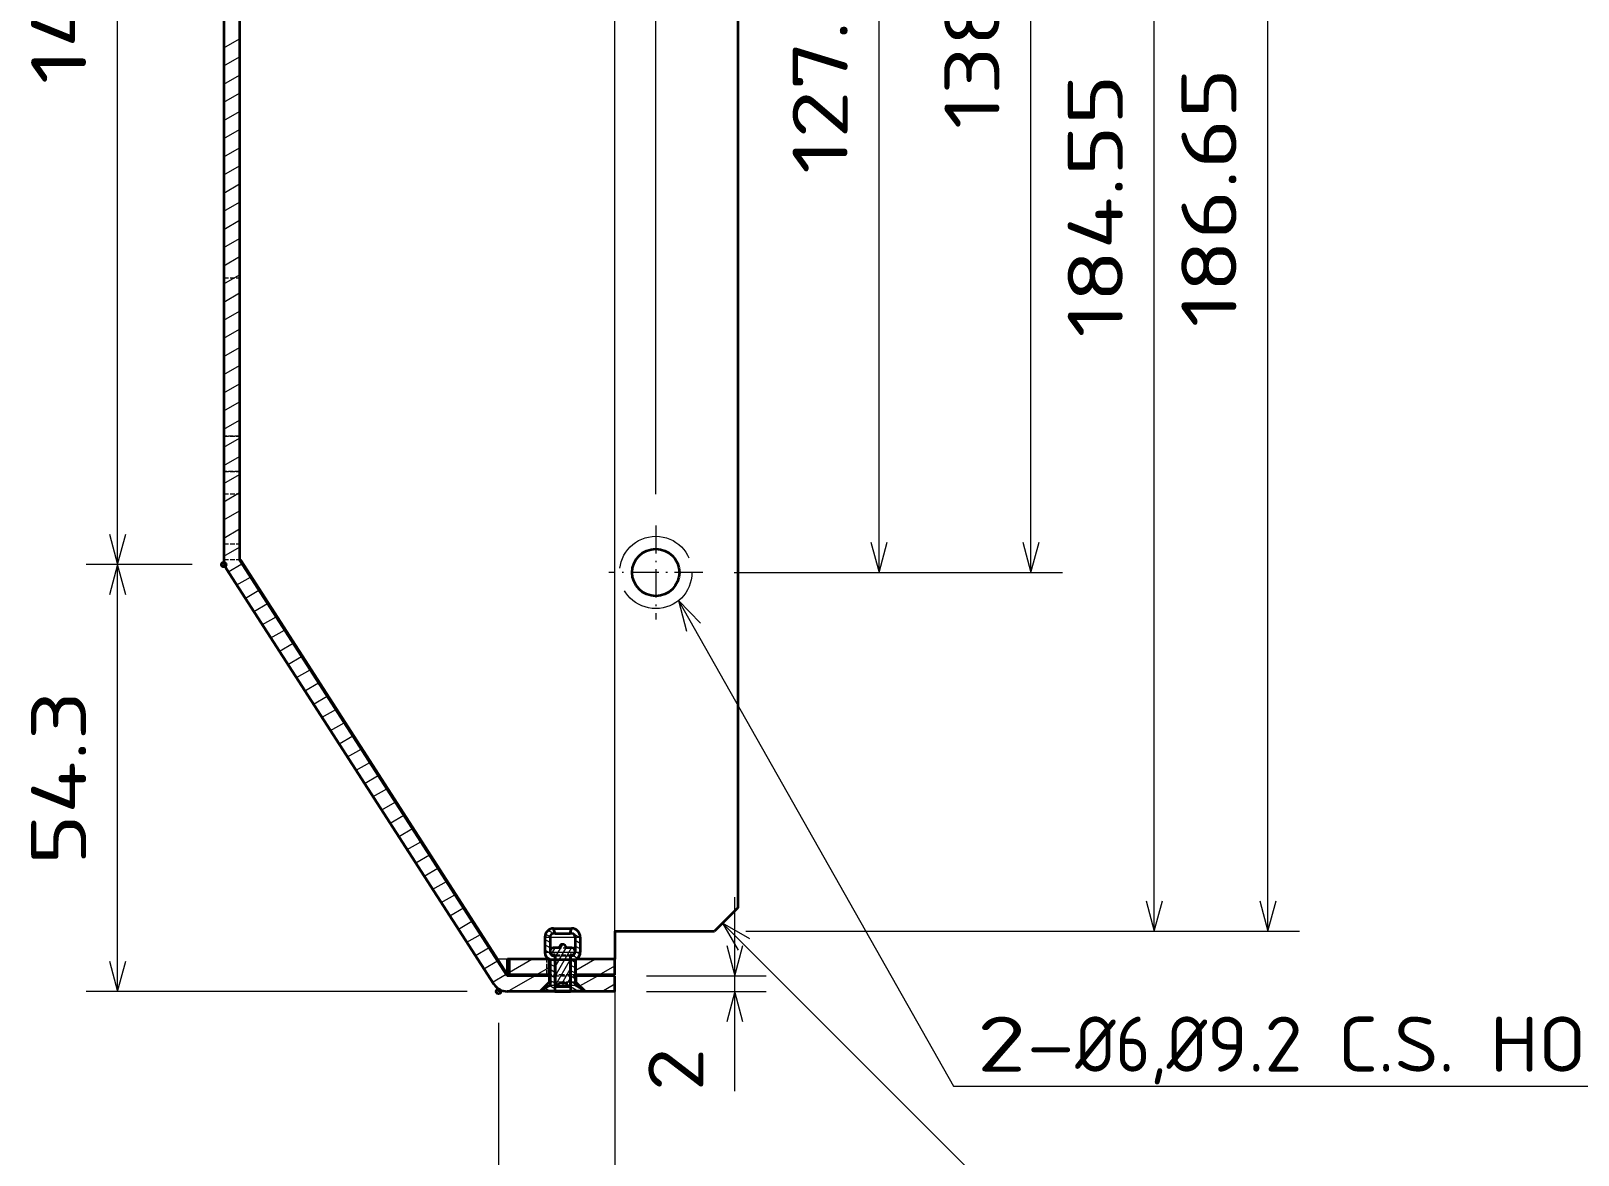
# Model space of a CAD drawing. Extents: x 23 to 587, y 4 to 413.
# Drawn here: x 388.1 to 486.5, y 152.1 to 223.6 of the extents above; entities that cross this region are included whole.
import ezdxf
from ezdxf.enums import TextEntityAlignment as Align

# ---------------------------------------------------------------- set-up
doc = ezdxf.new("R2010")
doc.units = 0
doc.linetypes.add('DASHDOT', pattern=[18.5, 12, -3, 0.5, -3])
doc.linetypes.add('DASHED', pattern=[15, 12, -3])
doc.layers.get('0').update_dxf_attribs({"lineweight": 13})
doc.styles.get("Standard").update_dxf_attribs({"font": 'isocp.shx'})

# ---------------------------------------------------------------- blocks, each defined once
blk = doc.blocks.new('BLOCK165')
at = {"color": 7, "lineweight": 13}
for points in [[(-57.96, 82.22), (-23, 20.43), (73.27, 20.43)], [(-55.16, 79.36), (-57.96, 82.22), (-56.96, 78.35)]]:
    blk.add_lwpolyline(points, dxfattribs=at)
for s, p, p2 in [('2-', (-20, 22.3), (-7.5, 22.3)), ('%%c', (-7.5, 22.3), (-2.37, 22.3)), ('6,', (-2.37, 22.3), (4.13, 22.3)), ('%%c', (4.13, 22.3), (9.27, 22.3)), ('9.2 C.S. HOLES', (9.27, 22.3), (73.27, 22.3))]:
    blk.add_text(s, height=7, dxfattribs=at).set_placement(p, p2, align=Align.FIT)
blk = doc.blocks.new('BLOCK167')
at = {"color": 7, "lineweight": 13, "ltscale": 0.387443}
blk.add_line((-117.8, 226.8), (-133.3, 226.8), dxfattribs=at)
at = {"color": 7, "lineweight": 13}
blk.add_line((-129.3, 86.8), (-129.3, 226.8), dxfattribs=at)
at = {"color": 7, "lineweight": 13, "ltscale": 0.337443}
blk.add_line((-119.8, 86.8), (-133.3, 86.8), dxfattribs=at)
at = {"color": 7, "lineweight": 13}
for points in [[(-128.26, 222.94), (-129.3, 226.8), (-130.33, 222.94)], [(-130.33, 90.66), (-129.3, 86.8), (-128.26, 90.66)]]:
    blk.add_lwpolyline(points, dxfattribs=at)
blk.add_text('140', height=7, rotation=90, dxfattribs=at).set_placement((-133.3, 147.9), (-133.3, 165.7), align=Align.FIT)
blk = doc.blocks.new('BLOCK168')
at = {"color": 7, "lineweight": 13, "ltscale": 0.337443}
blk.add_line((-119.8, 86.8), (-133.3, 86.8), dxfattribs=at)
at = {"color": 7, "lineweight": 13}
for p, q in [((-129.3, 32.5), (-129.3, 86.8)), ((-84.85, 32.5), (-133.3, 32.5))]:
    blk.add_line(p, q, dxfattribs=at)
for points in [[(-128.26, 82.94), (-129.3, 86.8), (-130.33, 82.94)], [(-130.33, 36.36), (-129.3, 32.5), (-128.26, 36.36)]]:
    blk.add_lwpolyline(points, dxfattribs=at)
blk.add_text('54.3', height=7, rotation=90, dxfattribs=at).set_placement((-133.3, 48.55), (-133.3, 70.75), align=Align.FIT)
blk = doc.blocks.new('BLOCK169')
at = {"color": 7, "lineweight": 13}
blk.add_line((-66.05, 38.5), (-66.05, 247.12), dxfattribs=at)
blk = doc.blocks.new('BLOCK170')
at = {"color": 7, "lineweight": 13}
blk.add_line((-60.85, 95.78), (-60.85, 261.79), dxfattribs=at)
blk = doc.blocks.new('BLOCK172')
at = {"color": 7, "lineweight": 13}
for p, q in [((17.01, 40.15), (17.01, 226.8)), ((-49.4, 40.15), (21.01, 40.15))]:
    blk.add_line(p, q, dxfattribs=at)
blk.add_lwpolyline([(15.97, 44.01), (17.01, 40.15), (18.05, 44.01)], dxfattribs=at)
blk.add_text('186.65', height=7, rotation=90, dxfattribs=at).set_placement((13.01, 116.98), (13.01, 149.98), align=Align.FIT)
blk = doc.blocks.new('BLOCK173')
at = {"color": 7, "lineweight": 13}
for p, q in [((2.55, 40.15), (2.55, 224.7)), ((-49.4, 40.15), (6.55, 40.15))]:
    blk.add_line(p, q, dxfattribs=at)
blk.add_lwpolyline([(1.51, 44.01), (2.55, 40.15), (3.58, 44.01)], dxfattribs=at)
blk.add_text('184.55', height=7, rotation=90, dxfattribs=at).set_placement((-1.45, 115.68), (-1.45, 149.18), align=Align.FIT)
blk = doc.blocks.new('BLOCK174')
at = {"color": 7, "lineweight": 13}
for p, q in [((-49.4, 224.7), (-9.13, 224.7)), ((-13.13, 85.8), (-13.13, 224.7)), ((-50.87, 85.8), (-9.13, 85.8))]:
    blk.add_line(p, q, dxfattribs=at)
for points in [[(-12.1, 220.84), (-13.13, 224.7), (-14.17, 220.84)], [(-14.17, 89.66), (-13.13, 85.8), (-12.1, 89.66)]]:
    blk.add_lwpolyline(points, dxfattribs=at)
blk.add_text('138.9', height=7, rotation=90, dxfattribs=at).set_placement((-17.13, 142.2), (-17.13, 168.3), align=Align.FIT)
blk = doc.blocks.new('BLOCK175')
at = {"color": 7, "lineweight": 13}
for p, q in [((-51.2, 213.3), (-28.45, 213.3)), ((-32.45, 85.8), (-32.45, 213.3)), ((-50.87, 85.8), (-28.45, 85.8))]:
    blk.add_line(p, q, dxfattribs=at)
for points in [[(-31.42, 209.44), (-32.45, 213.3), (-33.49, 209.44)], [(-33.49, 89.66), (-32.45, 85.8), (-31.42, 89.66)]]:
    blk.add_lwpolyline(points, dxfattribs=at)
blk.add_text('127.5', height=7, rotation=90, dxfattribs=at).set_placement((-36.45, 136.5), (-36.45, 162.6), align=Align.FIT)
blk = doc.blocks.new('BLOCK176')
at = {"color": 7, "lineweight": 13}
blk.add_line((-50.79, 19.82), (-50.79, 44.5), dxfattribs=at)
at = {"color": 7, "lineweight": 13, "ltscale": 0.381393}
for p, q in [((-62.05, 34.5), (-46.79, 34.5)), ((-62.05, 32.5), (-46.79, 32.5))]:
    blk.add_line(p, q, dxfattribs=at)
at = {"color": 7, "lineweight": 13}
for points in [[(-51.83, 38.36), (-50.79, 34.5), (-49.76, 38.36)], [(-49.76, 28.64), (-50.79, 32.5), (-51.83, 28.64)]]:
    blk.add_lwpolyline(points, dxfattribs=at)
blk.add_text('2', height=7, rotation=90, dxfattribs=at).set_placement((-54.79, 19.82), (-54.79, 25.32), align=Align.FIT)
blk = doc.blocks.new('BLOCK178')
at = {"color": 7, "lineweight": 13}
blk.add_line((-52.36, 41.19), (5.48, -16.65), dxfattribs=at)
blk.add_lwpolyline([(-48.9, 39.19), (-52.36, 41.19), (-50.36, 37.73)], dxfattribs=at)
for s, p, p2 in [('2-C', (-12.06, 6.55), (3, -8.52)), ('3', (4.42, -9.93), (8.31, -13.82))]:
    blk.add_text(s, height=7, rotation=315, dxfattribs=at).set_placement(p, p2, align=Align.FIT)
blk = doc.blocks.new('BLOCK179')
at = {"color": 7, "lineweight": 13}
for p, q in [((-66.05, 32.6), (-66.05, -8.89)), ((-80.85, 28.5), (-80.85, -8.89)), ((-103.04, -4.89), (-66.05, -4.89))]:
    blk.add_line(p, q, dxfattribs=at)
for points in [[(-76.99, -3.86), (-80.85, -4.89), (-76.99, -5.93)], [(-69.91, -5.93), (-66.05, -4.89), (-69.91, -3.86)]]:
    blk.add_lwpolyline(points, dxfattribs=at)
blk.add_text('14.8', height=7, dxfattribs=at).set_placement((-103.04, -0.89), (-83.34, -0.89), align=Align.FIT)
blk = doc.blocks.new('BLOCK181')
at = {"color": 7, "linetype": 'DASHDOT', "lineweight": 13, "ltscale": 0.299}
for p, q in [((-60.85, 91.78), (-60.85, 79.82)), ((-54.87, 85.8), (-66.83, 85.8))]:
    blk.add_line(p, q, dxfattribs=at)
blk = doc.blocks.new('BLOCK182')
at = {"color": 7, "lineweight": 35}
for p, q in [((-115.8, 224.8), (-115.8, 87.39)), ((-113.8, 224.8), (-113.8, 87.39)), ((-50.4, 221.7), (-50.4, 43.15)), ((-113.8, 87.39), (-79.76, 34.5)), ((-79.7, 34.6), (-113.68, 87.39)), ((-115.48, 86.31), (-81.44, 33.42))]:
    blk.add_line(p, q, dxfattribs=at)
at = {"color": 7, "linetype": 'DASHED', "lineweight": 13}
blk.add_line((-113.8, 222.7), (-113.8, 89.44), dxfattribs=at)
at = {"color": 7, "linetype": 'DASHED', "lineweight": 13, "ltscale": 0.05}
for p, q in [((-115.8, 123.28), (-113.8, 123.28)), ((-115.8, 123.28), (-113.8, 123.28)), ((-115.8, 123.28), (-113.8, 123.28)), ((-115.8, 123.28), (-113.8, 123.28)), ((-115.8, 103.15), (-113.8, 103.15)), ((-115.8, 103.15), (-113.8, 103.15)), ((-113.8, 103.15), (-115.8, 103.15)), ((-113.8, 103.15), (-115.8, 103.15)), ((-115.8, 98.65), (-113.8, 98.65)), ((-115.8, 98.65), (-113.8, 98.65)), ((-113.8, 98.65), (-115.8, 98.65)), ((-113.8, 98.65), (-115.8, 98.65)), ((-115.8, 95.8), (-113.8, 95.8)), ((-115.8, 89.44), (-113.8, 89.44)), ((-115.8, 87.44), (-113.8, 87.44)), ((-74.7, 34.6), (-74.7, 36.6)), ((-74.46, 34.6), (-74.46, 36.6)), ((-74.4, 34.6), (-74.4, 36.6)), ((-71.05, 34.6), (-71.05, 36.6)), ((-71.05, 34.6), (-71.05, 36.6)), ((-71, 34.6), (-71, 36.6))]:
    blk.add_line(p, q, dxfattribs=at)
at = {"color": 7, "linetype": 'DASHED', "lineweight": 13, "ltscale": 0.001067}
blk.add_line((-115.8, 87.39), (-115.8, 87.35), dxfattribs=at)
at = {"color": 7, "lineweight": 35, "ltscale": 0.013633}
blk.add_line((-115.8, 87.35), (-115.8, 86.8), dxfattribs=at)
at = {"color": 7, "lineweight": 35, "ltscale": 0.013475}
blk.add_line((-115.8, 86.8), (-115.51, 86.35), dxfattribs=at)
at = {"color": 7, "lineweight": 35, "ltscale": 0.002973}
blk.add_line((-113.68, 87.39), (-113.8, 87.39), dxfattribs=at)
at = {"color": 7, "linetype": 'DASHED', "lineweight": 13, "ltscale": 0.001225}
blk.add_line((-115.51, 86.35), (-115.48, 86.31), dxfattribs=at)
at = {"color": 7, "lineweight": 35, "ltscale": 0.106066}
blk.add_line((-50.4, 43.15), (-53.4, 40.15), dxfattribs=at)
at = {"color": 7, "linetype": 'DASHED', "lineweight": 13, "ltscale": 0.105614}
for p, q in [((-74.95, 39.41), (-70.73, 39.41)), ((-74.68, 39.41), (-70.45, 39.41)), ((-74.68, 39.41), (-70.45, 39.41)), ((-74.95, 37.5), (-70.73, 37.5)), ((-74.68, 37.5), (-70.45, 37.5)), ((-74.68, 37.5), (-70.45, 37.5))]:
    blk.add_line(p, q, dxfattribs=at)
at = {"color": 7, "linetype": 'DASHED', "lineweight": 13, "ltscale": 0.047663}
for p, q in [((-74.95, 39.41), (-74.95, 37.5)), ((-74.3, 39.41), (-74.3, 37.5)), ((-71.1, 39.41), (-71.1, 37.5))]:
    blk.add_line(p, q, dxfattribs=at)
at = {"color": 7, "lineweight": 35, "ltscale": 0.047663}
for p, q in [((-74.95, 39.41), (-74.95, 37.5)), ((-74.3, 39.41), (-74.3, 37.5)), ((-71.1, 39.41), (-71.1, 37.5)), ((-70.45, 39.41), (-70.45, 37.5)), ((-70.45, 39.41), (-70.45, 37.5))]:
    blk.add_line(p, q, dxfattribs=at)
at = {"color": 7, "linetype": 'DASHED', "lineweight": 13, "ltscale": 0.006886}
for p, q in [((-74.95, 39.41), (-74.68, 39.41)), ((-74.95, 37.5), (-74.68, 37.5))]:
    blk.add_line(p, q, dxfattribs=at)
at = {"color": 7, "linetype": 'DASHED', "lineweight": 13, "ltscale": 0.075103}
for p, q in [((-74.3, 39.41), (-71.3, 39.41)), ((-74.11, 39.41), (-71.1, 39.41)), ((-74.3, 37.5), (-71.3, 37.5)), ((-74.11, 37.5), (-71.1, 37.5)), ((-74.3, 36.5), (-71.3, 36.5)), ((-74.11, 36.5), (-71.1, 36.5)), ((-74.11, 36.5), (-71.1, 36.5)), ((-74.3, 33.3), (-71.3, 33.3)), ((-74.11, 33.3), (-71.1, 33.3)), ((-74.11, 33.3), (-71.1, 33.3))]:
    blk.add_line(p, q, dxfattribs=at)
at = {"color": 7, "lineweight": 13, "ltscale": 0.004897}
blk.add_line((-74.3, 39.41), (-74.11, 39.41), dxfattribs=at)
at = {"color": 7, "lineweight": 13, "ltscale": 0.075103}
blk.add_line((-74.11, 39.41), (-71.1, 39.41), dxfattribs=at)
at = {"color": 7, "lineweight": 35, "ltscale": 0.05398}
for p, q in [((-73.85, 40.51), (-71.69, 40.51)), ((-73.71, 40.51), (-71.55, 40.51)), ((-73.71, 40.51), (-71.55, 40.51))]:
    blk.add_line(p, q, dxfattribs=at)
at = {"color": 7, "linetype": 'DASHED', "lineweight": 13, "ltscale": 0.017002}
for p, q in [((-73.65, 39.86), (-73.85, 40.51)), ((-71.75, 39.86), (-71.55, 40.51))]:
    blk.add_line(p, q, dxfattribs=at)
at = {"color": 7, "lineweight": 35, "ltscale": 0.017002}
for p, q in [((-73.65, 39.86), (-73.85, 40.51)), ((-71.75, 39.86), (-71.55, 40.51))]:
    blk.add_line(p, q, dxfattribs=at)
at = {"color": 7, "lineweight": 35, "ltscale": 0.00352}
blk.add_line((-73.85, 40.51), (-73.71, 40.51), dxfattribs=at)
at = {"color": 7, "lineweight": 35, "ltscale": 0.005}
for p, q in [((-73.65, 39.86), (-73.85, 39.86)), ((-71.55, 39.86), (-71.75, 39.86)), ((-73.65, 37.14), (-73.85, 37.14)), ((-71.55, 37.14), (-71.75, 37.14)), ((-75.4, 32.5), (-75.6, 32.5)), ((-69.8, 32.5), (-70, 32.5))]:
    blk.add_line(p, q, dxfattribs=at)
at = {"color": 7, "lineweight": 35, "ltscale": 0.002907}
for p, q in [((-73.65, 39.86), (-73.54, 39.86)), ((-73.65, 33.15), (-73.54, 33.15))]:
    blk.add_line(p, q, dxfattribs=at)
at = {"color": 7, "lineweight": 35, "ltscale": 0.044593}
for p, q in [((-73.54, 39.86), (-71.75, 39.86)), ((-73.54, 33.15), (-71.75, 33.15))]:
    blk.add_line(p, q, dxfattribs=at)
at = {"color": 7, "lineweight": 35, "ltscale": 0.31625}
blk.add_line((-66.05, 40.15), (-53.4, 40.15), dxfattribs=at)
at = {"color": 7, "lineweight": 35, "ltscale": 0.08875}
blk.add_line((-66.05, 40.15), (-66.05, 36.6), dxfattribs=at)
at = {"color": 7, "lineweight": 13, "ltscale": 0.000230807}
blk.add_line((-74.3, 37.5), (-74.29, 37.5), dxfattribs=at)
at = {"color": 7, "linetype": 'DASHED', "lineweight": 13, "ltscale": 0.004666}
blk.add_line((-74.29, 37.5), (-74.11, 37.5), dxfattribs=at)
at = {"color": 7, "linetype": 'DASHED', "lineweight": 13, "ltscale": 0.074884}
blk.add_line((-74.11, 37.5), (-71.11, 37.5), dxfattribs=at)
at = {"color": 7, "lineweight": 35, "ltscale": 0.0175}
for p, q in [((-73.15, 38.04), (-73.85, 38.04)), ((-71.55, 38.04), (-72.25, 38.04))]:
    blk.add_line(p, q, dxfattribs=at)
at = {"color": 7, "linetype": 'DASHED', "lineweight": 13, "ltscale": 0.001377}
blk.add_line((-73.15, 38.04), (-73.1, 38.04), dxfattribs=at)
at = {"color": 7, "linetype": 'DASHED', "lineweight": 13, "ltscale": 0.021123}
blk.add_line((-73.1, 38.04), (-72.25, 38.04), dxfattribs=at)
at = {"color": 7, "lineweight": 13, "ltscale": 0.000219193}
blk.add_line((-71.11, 37.5), (-71.1, 37.5), dxfattribs=at)
at = {"color": 7, "linetype": 'DASHED', "lineweight": 13, "ltscale": 0.373539}
blk.add_line((-66.05, 36.6), (-80.99, 36.6), dxfattribs=at)
at = {"color": 7, "lineweight": 35, "ltscale": 0.006168}
for p, q in [((-79.46, 36.6), (-79.7, 36.6)), ((-79.46, 34.6), (-79.7, 34.6))]:
    blk.add_line(p, q, dxfattribs=at)
at = {"color": 7, "lineweight": 35, "ltscale": 0.05}
for p, q in [((-79.7, 34.6), (-79.7, 36.6)), ((-79.46, 34.6), (-79.46, 36.6)), ((-74.4, 34.6), (-74.4, 36.6)), ((-71, 34.6), (-71, 36.6)), ((-66.05, 34.6), (-66.05, 36.6)), ((-66.05, 32.5), (-66.05, 34.5))]:
    blk.add_line(p, q, dxfattribs=at)
at = {"color": 7, "lineweight": 35, "ltscale": 0.126339}
for p, q in [((-74.4, 36.6), (-79.46, 36.6)), ((-74.4, 34.6), (-79.46, 34.6))]:
    blk.add_line(p, q, dxfattribs=at)
at = {"color": 7, "linetype": 'DASHED', "lineweight": 13, "ltscale": 0.0425}
for p, q in [((-72.7, 36.6), (-74.4, 36.6)), ((-71, 36.6), (-72.7, 36.6)), ((-72.7, 33.7), (-74.4, 33.7)), ((-71, 33.7), (-72.7, 33.7))]:
    blk.add_line(p, q, dxfattribs=at)
at = {"color": 7, "linetype": 'DASHED', "lineweight": 13, "ltscale": 0.08}
blk.add_line((-74.3, 36.5), (-74.3, 33.3), dxfattribs=at)
at = {"color": 7, "lineweight": 35, "ltscale": 0.08}
for p, q in [((-74.3, 36.5), (-74.3, 33.3)), ((-71.1, 36.5), (-71.1, 33.3))]:
    blk.add_line(p, q, dxfattribs=at)
at = {"color": 7, "linetype": 'DASHED', "lineweight": 13, "ltscale": 0.004897}
for p, q in [((-74.3, 36.5), (-74.11, 36.5)), ((-74.3, 33.3), (-74.11, 33.3))]:
    blk.add_line(p, q, dxfattribs=at)
at = {"color": 7, "lineweight": 35, "ltscale": 0.00375}
for p, q in [((-73.7, 37.05), (-73.85, 37.05)), ((-71.55, 37.05), (-71.7, 37.05)), ((-75.4, 32.65), (-75.4, 32.5)), ((-70, 32.65), (-70, 32.5))]:
    blk.add_line(p, q, dxfattribs=at)
at = {"color": 7, "linetype": 'DASHED', "lineweight": 13, "ltscale": 0.113844}
for p, q in [((-73.7, 37.05), (-73.7, 32.5)), ((-71.7, 37.05), (-71.7, 32.5))]:
    blk.add_line(p, q, dxfattribs=at)
at = {"color": 7, "lineweight": 35, "ltscale": 0.113844}
for p, q in [((-73.7, 37.05), (-73.7, 32.5)), ((-71.7, 37.05), (-71.7, 32.5))]:
    blk.add_line(p, q, dxfattribs=at)
at = {"color": 7, "lineweight": 35, "ltscale": 0.001251}
blk.add_line((-73.7, 37.05), (-73.65, 37.05), dxfattribs=at)
at = {"color": 7, "linetype": 'DASHED', "lineweight": 13, "ltscale": 0.099974}
for p, q in [((-73.65, 37.14), (-73.65, 33.15)), ((-71.75, 37.14), (-71.75, 33.15))]:
    blk.add_line(p, q, dxfattribs=at)
at = {"color": 7, "lineweight": 35, "ltscale": 0.099974}
for p, q in [((-73.65, 37.14), (-73.65, 33.15)), ((-71.75, 37.14), (-71.75, 33.15))]:
    blk.add_line(p, q, dxfattribs=at)
at = {"color": 7, "linetype": 'DASHED', "lineweight": 13, "ltscale": 0.002907}
blk.add_line((-73.65, 37.14), (-73.54, 37.14), dxfattribs=at)
at = {"color": 7, "linetype": 'DASHED', "lineweight": 13, "ltscale": 0.00181}
blk.add_line((-73.65, 37.05), (-73.58, 37.05), dxfattribs=at)
at = {"color": 7, "linetype": 'DASHED', "lineweight": 13, "ltscale": 0.045689}
blk.add_line((-73.58, 37.05), (-71.75, 37.05), dxfattribs=at)
at = {"color": 7, "linetype": 'DASHED', "lineweight": 13, "ltscale": 0.044593}
for p, q in [((-73.54, 37.14), (-71.75, 37.14)), ((-73.65, 33.15), (-71.87, 33.15)), ((-73.54, 33.15), (-71.75, 33.15))]:
    blk.add_line(p, q, dxfattribs=at)
at = {"color": 7, "lineweight": 35, "ltscale": 0.00125}
blk.add_line((-71.75, 37.05), (-71.7, 37.05), dxfattribs=at)
at = {"color": 7, "linetype": 'DASHED', "lineweight": 13, "ltscale": 0.0475}
blk.add_line((-71.1, 36.5), (-71.1, 34.6), dxfattribs=at)
at = {"color": 7, "lineweight": 35, "ltscale": 0.123839}
for p, q in [((-66.05, 36.6), (-71, 36.6)), ((-66.05, 34.6), (-71, 34.6)), ((-66.05, 34.5), (-71, 34.5))]:
    blk.add_line(p, q, dxfattribs=at)
at = {"color": 7, "lineweight": 35, "ltscale": 0.133882}
blk.add_line((-74.4, 34.5), (-79.76, 34.5), dxfattribs=at)
at = {"color": 7, "lineweight": 35, "ltscale": 0.042426}
for p, q in [((-74.4, 33.7), (-75.6, 32.5)), ((-71, 33.7), (-69.8, 32.5))]:
    blk.add_line(p, q, dxfattribs=at)
at = {"color": 7, "linetype": 'DASHED', "lineweight": 13, "ltscale": 0.042426}
for p, q in [((-74.4, 33.7), (-75.6, 32.5)), ((-71, 33.7), (-69.8, 32.5))]:
    blk.add_line(p, q, dxfattribs=at)
at = {"color": 7, "lineweight": 35, "ltscale": 0.002501}
for p, q in [((-74.3, 34.6), (-74.4, 34.6)), ((-74.4, 34.5), (-74.3, 34.5)), ((-74.3, 33.7), (-74.4, 33.7)), ((-71, 34.6), (-71.1, 34.6)), ((-71.1, 34.5), (-71, 34.5)), ((-71, 33.7), (-71.1, 33.7))]:
    blk.add_line(p, q, dxfattribs=at)
at = {"color": 7, "lineweight": 35, "ltscale": 0.02}
for p, q in [((-74.4, 34.5), (-74.4, 33.7)), ((-71, 34.5), (-71, 33.7))]:
    blk.add_line(p, q, dxfattribs=at)
at = {"color": 7, "linetype": 'DASHED', "lineweight": 13, "ltscale": 0.02}
for p, q in [((-74.4, 34.5), (-74.4, 33.7)), ((-71, 34.5), (-71, 33.7))]:
    blk.add_line(p, q, dxfattribs=at)
at = {"color": 7, "linetype": 'DASHED', "lineweight": 13, "ltscale": 0.039999}
for p, q in [((-72.7, 34.6), (-74.3, 34.6)), ((-74.3, 34.5), (-72.7, 34.5)), ((-72.7, 33.7), (-74.3, 33.7)), ((-71.1, 34.6), (-72.7, 34.6)), ((-72.7, 34.5), (-71.1, 34.5)), ((-71.1, 33.7), (-72.7, 33.7))]:
    blk.add_line(p, q, dxfattribs=at)
at = {"color": 7, "linetype": 'DASHED', "lineweight": 13, "ltscale": 0.000709399}
for p, q in [((-72.94, 33.61), (-72.91, 33.61)), ((-72.47, 33.61), (-72.5, 33.61))]:
    blk.add_line(p, q, dxfattribs=at)
at = {"color": 7, "linetype": 'DASHED', "lineweight": 13, "ltscale": 0.010881}
for p, q in [((-72.5, 33.61), (-72.94, 33.61)), ((-72.91, 33.61), (-72.47, 33.61))]:
    blk.add_line(p, q, dxfattribs=at)
at = {"color": 7, "linetype": 'DASHED', "lineweight": 13, "ltscale": 0.000703722}
blk.add_line((-72.94, 33.61), (-72.91, 33.61), dxfattribs=at)
at = {"color": 7, "linetype": 'DASHED', "lineweight": 13, "ltscale": 0.010875}
blk.add_line((-72.91, 33.61), (-72.47, 33.61), dxfattribs=at)
at = {"color": 7, "lineweight": 35, "ltscale": 0.0025}
blk.add_line((-71.1, 34.6), (-71.1, 34.5), dxfattribs=at)
at = {"color": 7, "linetype": 'DASHED', "lineweight": 13, "ltscale": 0.03}
blk.add_line((-71.1, 34.5), (-71.1, 33.3), dxfattribs=at)
at = {"color": 7, "lineweight": 35, "ltscale": 0.103882}
blk.add_line((-75.6, 32.5), (-79.76, 32.5), dxfattribs=at)
at = {"color": 7, "linetype": 'DASHED', "lineweight": 13, "ltscale": 0.031942}
for p, q in [((-74.3, 33.3), (-75.4, 32.65)), ((-71.1, 33.3), (-70, 32.65))]:
    blk.add_line(p, q, dxfattribs=at)
at = {"color": 7, "lineweight": 35, "ltscale": 0.031942}
for p, q in [((-74.3, 33.3), (-75.4, 32.65)), ((-71.1, 33.3), (-70, 32.65))]:
    blk.add_line(p, q, dxfattribs=at)
at = {"color": 7, "linetype": 'DASHED', "lineweight": 13, "ltscale": 0.126737}
for p, q in [((-75.4, 32.65), (-70.33, 32.65)), ((-75.07, 32.65), (-70, 32.65)), ((-75.07, 32.65), (-70, 32.65))]:
    blk.add_line(p, q, dxfattribs=at)
at = {"color": 7, "linetype": 'DASHED', "lineweight": 13, "ltscale": 0.00375}
for p, q in [((-75.4, 32.65), (-75.4, 32.5)), ((-70, 32.65), (-70, 32.5))]:
    blk.add_line(p, q, dxfattribs=at)
at = {"color": 7, "linetype": 'DASHED', "lineweight": 13, "ltscale": 0.008263}
blk.add_line((-75.4, 32.65), (-75.07, 32.65), dxfattribs=at)
at = {"color": 7, "linetype": 'DASHED', "lineweight": 13, "ltscale": 0.0675}
for p, q in [((-72.7, 32.5), (-75.4, 32.5)), ((-70, 32.5), (-72.7, 32.5))]:
    blk.add_line(p, q, dxfattribs=at)
at = {"color": 7, "lineweight": 35, "ltscale": 0.0425}
for p, q in [((-73.7, 32.5), (-75.4, 32.5)), ((-70, 32.5), (-71.7, 32.5))]:
    blk.add_line(p, q, dxfattribs=at)
at = {"color": 7, "lineweight": 35, "ltscale": 0.00306}
blk.add_line((-73.7, 32.5), (-73.58, 32.5), dxfattribs=at)
at = {"color": 7, "lineweight": 35, "ltscale": 0.04694}
blk.add_line((-73.58, 32.5), (-71.7, 32.5), dxfattribs=at)
at = {"color": 7, "lineweight": 35, "ltscale": 0.093839}
blk.add_line((-66.05, 32.5), (-69.8, 32.5), dxfattribs=at)
at = {"color": 7, "linetype": 'DASHED', "lineweight": 13}
blk.add_circle((-60.85, 85.8), 4.6, dxfattribs=at)
at = {"color": 7, "lineweight": 35}
blk.add_circle((-60.85, 85.8), 3, dxfattribs=at)
for centre, radius, start, end in [((-113.8, 87.39), 2, 180, 212.7672), ((-73.85, 39.41), 1.1, 90, 180), ((-73.85, 39.41), 0.45, 90, 180), ((-71.55, 39.41), 1.1, 360, 90), ((-71.55, 39.41), 1.1, 360, 90), ((-71.55, 39.41), 0.45, 360, 90), ((-73.85, 37.5), 1.1, 180, 245.8522), ((-73.85, 37.59), 0.45, 90, 270), ((-73.85, 37.5), 0.45, 180, 270), ((-72.7, 38.04), 0.45, 90.0396, 179.9659), ((-72.7, 38.04), 0.45, 0.0341, 89.9604), ((-71.55, 37.59), 0.45, 270, 90), ((-71.55, 37.5), 0.45, 270, 0), ((-71.55, 37.5), 1.1, 294.1478, 360), ((-71.55, 37.5), 1.1, 304.7181, 360), ((-79.76, 34.5), 2, 212.7672, 270)]:
    blk.add_arc(centre, radius, start, end, dxfattribs=at)
at = {"color": 7, "linetype": 'DASHED', "lineweight": 13}
for centre, radius, start, end in [((-73.85, 39.41), 1.1, 90, 180), ((-73.85, 39.41), 0.45, 90, 180), ((-71.55, 39.41), 0.45, 360, 90), ((-73.85, 37.5), 1.1, 180, 245.8523), ((-73.85, 37.59), 0.45, 90, 270), ((-73.85, 37.5), 0.45, 180, 270), ((-72.7, 38.04), 0.45, 90.0237, 179.9763), ((-72.7, 38.04), 0.45, 0.0237, 89.9763), ((-71.55, 37.59), 0.45, 270, 90), ((-71.55, 37.5), 0.45, 270, 0), ((-71.55, 37.5), 1.1, 294.1478, 304.7181)]:
    blk.add_arc(centre, radius, start, end, dxfattribs=at)
for points, knots in [([(-73.65, 33.15), (-73.63, 33.15), (-73.58, 33.16), (-73.52, 33.19), (-73.45, 33.22), (-73.39, 33.27), (-73.33, 33.31), (-73.28, 33.37), (-73.22, 33.43), (-73.17, 33.48), (-73.12, 33.53), (-73.06, 33.58), (-73, 33.6), (-72.96, 33.61), (-72.94, 33.61)], [0, 0, 0, 0, 0.07145, 0.1427416, 0.2149689, 0.2889949, 0.3652286, 0.4434267, 0.5225702, 0.6008754, 0.6761338, 0.7467388, 0.8131866, 0.8741153, 0.8741153, 0.8741153, 0.8741153]), ([(-72.94, 33.61), (-72.93, 33.61), (-72.93, 33.61), (-72.9, 33.61), (-72.86, 33.6), (-72.81, 33.58), (-72.76, 33.55), (-72.72, 33.52), (-72.7, 33.51)], [0, 0, 0, 0, 0.0033711, 0.0190654, 0.0763867, 0.1305325, 0.1890637, 0.256279, 0.256279, 0.256279, 0.256279]), ([(-72.47, 33.61), (-72.47, 33.61), (-72.48, 33.61), (-72.5, 33.61), (-72.55, 33.6), (-72.6, 33.58), (-72.65, 33.55), (-72.69, 33.52), (-72.7, 33.51)], [0, 0, 0, 0, 0.0033711, 0.0190654, 0.0763867, 0.1305325, 0.1890637, 0.256279, 0.256279, 0.256279, 0.256279]), ([(-71.75, 33.15), (-71.78, 33.15), (-71.82, 33.16), (-71.89, 33.19), (-71.95, 33.22), (-72.01, 33.27), (-72.07, 33.31), (-72.13, 33.37), (-72.18, 33.43), (-72.24, 33.48), (-72.29, 33.53), (-72.35, 33.58), (-72.41, 33.6), (-72.45, 33.61), (-72.47, 33.61)], [0, 0, 0, 0, 0.07145, 0.1427416, 0.2149689, 0.2889949, 0.3652286, 0.4434267, 0.5225702, 0.6008754, 0.6761338, 0.7467388, 0.8131866, 0.8741153, 0.8741153, 0.8741153, 0.8741153])]:
    blk.add_open_spline(points, degree=3, knots=knots, dxfattribs=at)
at = {"color": 7, "lineweight": 35}
for points, knots in [([(-72.94, 33.61), (-72.94, 33.61), (-72.95, 33.61), (-72.96, 33.61), (-72.99, 33.6), (-73.02, 33.59), (-73.04, 33.59), (-73.09, 33.56), (-73.14, 33.51), (-73.17, 33.48), (-73.25, 33.39), (-73.34, 33.31), (-73.39, 33.26), (-73.47, 33.21), (-73.56, 33.17), (-73.59, 33.16), (-73.62, 33.15), (-73.65, 33.15)], [0.341318, 0.341318, 0.341318, 0.341318, 0.341318, 0.341318, 0.407631, 0.407631, 0.407631, 0.558209, 0.558209, 0.558209, 0.871655, 0.871655, 0.871655, 1.351057, 1.351057, 1.351057, 1.576979, 1.576979, 1.576979, 1.576979, 1.576979, 1.576979]), ([(-72.7, 33.51), (-72.73, 33.53), (-72.75, 33.55), (-72.78, 33.56), (-72.82, 33.58), (-72.86, 33.6), (-72.88, 33.6), (-72.9, 33.61), (-72.92, 33.61), (-72.93, 33.61), (-72.93, 33.61), (-72.94, 33.61)], [0, 0, 0, 0, 0, 0, 0.1946317, 0.1946317, 0.1946317, 0.3052149, 0.3052149, 0.3052149, 0.3413179, 0.3413179, 0.3413179, 0.3413179, 0.3413179, 0.3413179]), ([(-72.7, 33.51), (-72.68, 33.53), (-72.65, 33.55), (-72.63, 33.56), (-72.58, 33.58), (-72.54, 33.6), (-72.53, 33.6), (-72.51, 33.61), (-72.49, 33.61), (-72.48, 33.61), (-72.48, 33.61), (-72.47, 33.61)], [0, 0, 0, 0, 0, 0, 0.1946317, 0.1946317, 0.1946317, 0.3052149, 0.3052149, 0.3052149, 0.3413179, 0.3413179, 0.3413179, 0.3413179, 0.3413179, 0.3413179]), ([(-72.47, 33.61), (-72.46, 33.61), (-72.45, 33.61), (-72.45, 33.61), (-72.42, 33.6), (-72.39, 33.59), (-72.37, 33.59), (-72.31, 33.56), (-72.26, 33.51), (-72.23, 33.48), (-72.15, 33.39), (-72.07, 33.31), (-72.02, 33.26), (-71.94, 33.21), (-71.85, 33.17), (-71.82, 33.16), (-71.78, 33.15), (-71.75, 33.15)], [0.341318, 0.341318, 0.341318, 0.341318, 0.341318, 0.341318, 0.407631, 0.407631, 0.407631, 0.558209, 0.558209, 0.558209, 0.871655, 0.871655, 0.871655, 1.351057, 1.351057, 1.351057, 1.576979, 1.576979, 1.576979, 1.576979, 1.576979, 1.576979])]:
    blk.add_open_spline(points, degree=5, knots=knots, dxfattribs=at)
blk = doc.blocks.new('BLOCK186')
at = {"color": 7, "lineweight": 13, "ltscale": 0.023549}
blk.add_line((-74.12, 37.23), (-73.64, 38.04), dxfattribs=at)
at = {"color": 7, "lineweight": 13, "ltscale": 0.048078}
blk.add_line((-73.65, 36.83), (-72.69, 38.49), dxfattribs=at)
at = {"color": 7, "lineweight": 13, "ltscale": 0.06999}
blk.add_line((-73.65, 35.63), (-72.25, 38.05), dxfattribs=at)
at = {"color": 7, "lineweight": 13, "ltscale": 0.104375}
blk.add_line((-73.65, 34.43), (-71.57, 38.04), dxfattribs=at)
at = {"color": 7, "lineweight": 13, "ltscale": 0.013188}
blk.add_line((-71.37, 37.18), (-71.11, 37.64), dxfattribs=at)
at = {"color": 7, "lineweight": 13, "ltscale": 0.095}
blk.add_line((-73.65, 33.23), (-71.75, 36.52), dxfattribs=at)
at = {"color": 7, "lineweight": 13, "ltscale": 0.050884}
blk.add_line((-72.77, 33.56), (-71.75, 35.32), dxfattribs=at)
at = {"color": 7, "lineweight": 13, "ltscale": 0.020551}
blk.add_line((-72.16, 33.41), (-71.75, 34.12), dxfattribs=at)
blk = doc.blocks.new('BLOCK187')
at = {"color": 7, "lineweight": 13, "ltscale": 0.009509}
blk.add_line((-71.38, 39.82), (-71.71, 40.01), dxfattribs=at)
at = {"color": 7, "lineweight": 13, "ltscale": 0.016912}
blk.add_line((-70.74, 40.15), (-71.32, 40.49), dxfattribs=at)
at = {"color": 7, "lineweight": 13, "ltscale": 0.023922}
blk.add_line((-70.45, 39.29), (-71.28, 39.77), dxfattribs=at)
at = {"color": 7, "lineweight": 13, "ltscale": 0.018764}
for p, q in [((-70.45, 38.6), (-71.1, 38.97)), ((-70.45, 37.91), (-71.1, 38.28))]:
    blk.add_line(p, q, dxfattribs=at)
at = {"color": 7, "lineweight": 13, "ltscale": 0.017763}
blk.add_line((-70.49, 37.23), (-71.1, 37.59), dxfattribs=at)
at = {"color": 7, "lineweight": 13, "ltscale": 0.01732}
for p, q in [((-71.1, 36.2), (-71.7, 36.55)), ((-71.1, 35.51), (-71.7, 35.86)), ((-71.1, 34.12), (-71.7, 34.47)), ((-71.1, 33.43), (-71.7, 33.78))]:
    blk.add_line(p, q, dxfattribs=at)
at = {"color": 7, "lineweight": 13, "ltscale": 0.01809}
blk.add_line((-70.79, 36.71), (-71.42, 37.08), dxfattribs=at)
at = {"color": 7, "lineweight": 13, "ltscale": 0.017321}
blk.add_line((-71.1, 34.82), (-71.7, 35.16), dxfattribs=at)
at = {"color": 7, "lineweight": 13, "ltscale": 0.02921}
blk.add_line((-70.69, 32.5), (-71.7, 33.08), dxfattribs=at)
blk = doc.blocks.new('BLOCK188')
at = {"color": 7, "lineweight": 13, "ltscale": 0.016987}
blk.add_line((-74.3, 39.43), (-74.89, 39.77), dxfattribs=at)
at = {"color": 7, "lineweight": 13, "ltscale": 0.020316}
blk.add_line((-73.84, 39.86), (-74.54, 40.27), dxfattribs=at)
at = {"color": 7, "lineweight": 13, "ltscale": 0.018764}
for p, q in [((-74.3, 38.74), (-74.95, 39.12)), ((-74.3, 38.05), (-74.95, 38.42))]:
    blk.add_line(p, q, dxfattribs=at)
at = {"color": 7, "lineweight": 13, "ltscale": 0.019677}
blk.add_line((-74.27, 37.34), (-74.95, 37.73), dxfattribs=at)
at = {"color": 7, "lineweight": 13, "ltscale": 0.031813}
blk.add_line((-73.7, 36.32), (-74.81, 36.95), dxfattribs=at)
at = {"color": 7, "lineweight": 13, "ltscale": 0.01732}
for p, q in [((-73.7, 35.62), (-74.3, 35.97)), ((-73.7, 34.93), (-74.3, 35.28)), ((-73.7, 33.55), (-74.3, 33.89))]:
    blk.add_line(p, q, dxfattribs=at)
at = {"color": 7, "lineweight": 13, "ltscale": 0.002178}
blk.add_line((-73.7, 37.01), (-73.78, 37.05), dxfattribs=at)
at = {"color": 7, "lineweight": 13, "ltscale": 0.017321}
blk.add_line((-73.7, 34.24), (-74.3, 34.59), dxfattribs=at)
at = {"color": 7, "lineweight": 13, "ltscale": 0.019941}
blk.add_line((-74.29, 32.5), (-74.98, 32.9), dxfattribs=at)
at = {"color": 7, "lineweight": 13, "ltscale": 0.0198}
blk.add_line((-73.7, 32.85), (-74.39, 33.25), dxfattribs=at)
blk = doc.blocks.new('BLOCK191')
at = {"color": 7, "lineweight": 13, "ltscale": 0.069185}
blk.add_line((-71, 35.22), (-68.61, 36.6), dxfattribs=at)
at = {"color": 7, "lineweight": 13, "ltscale": 0.058342}
blk.add_line((-68.07, 34.6), (-66.05, 35.77), dxfattribs=at)
blk = doc.blocks.new('BLOCK192')
at = {"color": 7, "lineweight": 13, "ltscale": 0.082277}
blk.add_line((-79.46, 34.95), (-76.61, 36.6), dxfattribs=at)
at = {"color": 7, "lineweight": 13, "ltscale": 0.048136}
blk.add_line((-76.07, 34.6), (-74.4, 35.56), dxfattribs=at)
blk = doc.blocks.new('BLOCK193')
at = {"color": 7, "lineweight": 13, "ltscale": 0.06514}
blk.add_line((-70.5, 33.2), (-68.24, 34.5), dxfattribs=at)
at = {"color": 7, "lineweight": 13, "ltscale": 0.047872}
blk.add_line((-67.71, 32.5), (-66.05, 33.46), dxfattribs=at)
blk = doc.blocks.new('BLOCK194')
at = {"color": 7, "lineweight": 13, "ltscale": 0.057735}
for p, q in [((-115.8, 152.54), (-113.8, 153.69)), ((-115.8, 150.23), (-113.8, 151.38)), ((-115.8, 147.92), (-113.8, 149.07)), ((-115.8, 145.61), (-113.8, 146.76)), ((-115.8, 143.3), (-113.8, 144.45)), ((-115.8, 140.99), (-113.8, 142.14)), ((-115.8, 138.68), (-113.8, 139.83)), ((-115.8, 136.37), (-113.8, 137.52)), ((-115.8, 134.06), (-113.8, 135.22)), ((-115.8, 131.75), (-113.8, 132.91)), ((-115.8, 129.44), (-113.8, 130.6)), ((-115.8, 127.13), (-113.8, 128.29)), ((-115.8, 124.82), (-113.8, 125.98)), ((-115.8, 122.51), (-113.8, 123.67)), ((-115.8, 120.2), (-113.8, 121.36)), ((-115.8, 117.89), (-113.8, 119.05)), ((-115.8, 115.59), (-113.8, 116.74)), ((-115.8, 113.28), (-113.8, 114.43)), ((-115.8, 110.97), (-113.8, 112.12)), ((-115.8, 108.66), (-113.8, 109.81)), ((-115.8, 106.35), (-113.8, 107.5)), ((-115.8, 104.04), (-113.8, 105.19)), ((-115.8, 101.73), (-113.8, 102.88)), ((-115.8, 99.42), (-113.8, 100.57)), ((-115.8, 97.11), (-113.8, 98.27)), ((-115.8, 94.8), (-113.8, 95.96)), ((-115.8, 92.49), (-113.8, 93.65)), ((-115.8, 90.18), (-113.8, 91.34)), ((-115.8, 87.87), (-113.8, 89.03))]:
    blk.add_line(p, q, dxfattribs=at)
at = {"color": 7, "lineweight": 13, "ltscale": 0.050058}
for p, q in [((-115.22, 85.9), (-113.49, 86.9)), ((-114.14, 84.21), (-112.4, 85.22)), ((-113.05, 82.53), (-111.32, 83.53)), ((-111.97, 80.85), (-110.23, 81.85)), ((-110.88, 79.16), (-109.15, 80.16)), ((-109.8, 77.48), (-108.07, 78.48)), ((-108.72, 75.8), (-106.98, 76.8)), ((-107.63, 74.11), (-105.9, 75.11)), ((-106.55, 72.43), (-104.82, 73.43)), ((-105.47, 70.74), (-103.73, 71.75)), ((-104.38, 69.06), (-102.65, 70.06)), ((-103.3, 67.38), (-101.56, 68.38)), ((-102.22, 65.69), (-100.48, 66.69)), ((-101.13, 64.01), (-99.4, 65.01)), ((-100.05, 62.33), (-98.31, 63.33)), ((-98.96, 60.64), (-97.23, 61.64)), ((-97.88, 58.96), (-96.15, 59.96)), ((-96.8, 57.28), (-95.06, 58.28)), ((-95.71, 55.59), (-93.98, 56.59)), ((-94.63, 53.91), (-92.89, 54.91)), ((-93.55, 52.22), (-91.81, 53.23)), ((-92.46, 50.54), (-90.73, 51.54)), ((-91.38, 48.86), (-89.64, 49.86)), ((-90.29, 47.17), (-88.56, 48.17)), ((-89.21, 45.49), (-87.48, 46.49)), ((-88.13, 43.81), (-86.39, 44.81)), ((-87.04, 42.12), (-85.31, 43.12)), ((-85.96, 40.44), (-84.23, 41.44)), ((-84.88, 38.75), (-83.14, 39.76)), ((-83.79, 37.07), (-82.06, 38.07)), ((-82.71, 35.39), (-80.97, 36.39)), ((-81.62, 33.7), (-79.89, 34.7))]:
    blk.add_line(p, q, dxfattribs=at)
at = {"color": 7, "lineweight": 13, "ltscale": 0.1}
blk.add_line((-79.71, 32.5), (-76.24, 34.5), dxfattribs=at)
at = {"color": 7, "lineweight": 13, "ltscale": 0.007157}
blk.add_line((-75.71, 32.5), (-75.46, 32.64), dxfattribs=at)

msp = doc.modelspace()

# ---------------------------------------------------------------- linework, layer by layer
at = {"color": 7, "lineweight": 13, "ltscale": 0.01364}
for p in [(417.561, 162.942), (418.401, 162.483)]:
    msp.add_line(p, (417.856, 162.483), dxfattribs=at)
at = {"color": 7, "lineweight": 35}
for centre in [(400.381, 189.633), (417.856, 162.483)]:
    msp.add_circle(centre, 0.15, dxfattribs=at)

# ---------------------------------------------------------------- block references
at = {"lineweight": 0, "xscale": 0.5, "yscale": 0.5, "zscale": 0.5}
for name in ['BLOCK170', 'BLOCK169', 'BLOCK167', 'BLOCK182', 'BLOCK194', 'BLOCK172', 'BLOCK174', 'BLOCK173', 'BLOCK175', 'BLOCK181', 'BLOCK168', 'BLOCK165', 'BLOCK176', 'BLOCK188', 'BLOCK187', 'BLOCK178', 'BLOCK186', 'BLOCK192', 'BLOCK191', 'BLOCK193', 'BLOCK179']:
    msp.add_blockref(name, (458.281, 146.233), dxfattribs=at)

doc.saveas('drawing.dxf')
